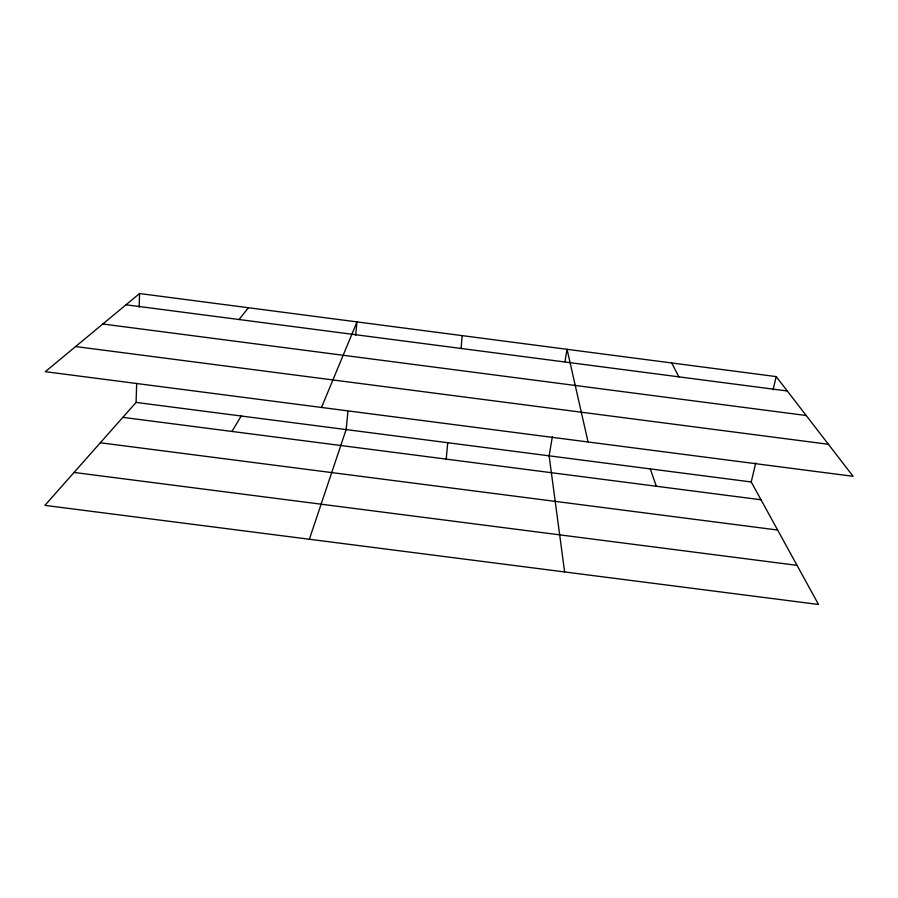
<?xml version="1.0" encoding="UTF-8"?>
<svg xmlns="http://www.w3.org/2000/svg" width="898" height="898" viewBox="0 0 898 898"><rect width="100%" height="100%" fill="white"/><g stroke="black" fill="none" stroke-linecap="round" stroke-linejoin="round"><path stroke-width="1.35" d="M755.746 462.941L751.233 481.968L818.505 604.466L44.9 505.372L136.069 402.416L136.676 383.513M139.145 307.15L139.583 293.534L776.186 376.599L853.1 476.31L45.293 371.682L139.583 293.534M461.112 348.469L462.144 335.627M446.205 459.114L447.732 442.714M347.953 411.52L346.134 429.581L309.361 539.249M355.642 335.369L357 321.899L321.506 407.456M552.36 436.596L549.127 455.825L564.618 571.947M564.965 361.759L567.053 349.311L588.055 441.984M773.066 389.777L776.186 376.599M231.942 431.444L241.214 416.01M239.081 319.531L248.409 307.733M136.069 402.416L751.233 481.968M122.835 417.357L761.01 499.771M100.329 442.77L777.634 530.033M74.051 472.449L797.02 565.347M126.001 304.792L787.277 390.978M102.821 323.998L806.202 415.516M75.623 346.549L828.383 444.274M671.738 362.972L678.809 376.846M650.287 468.913L656.315 486.245"/></g></svg>
